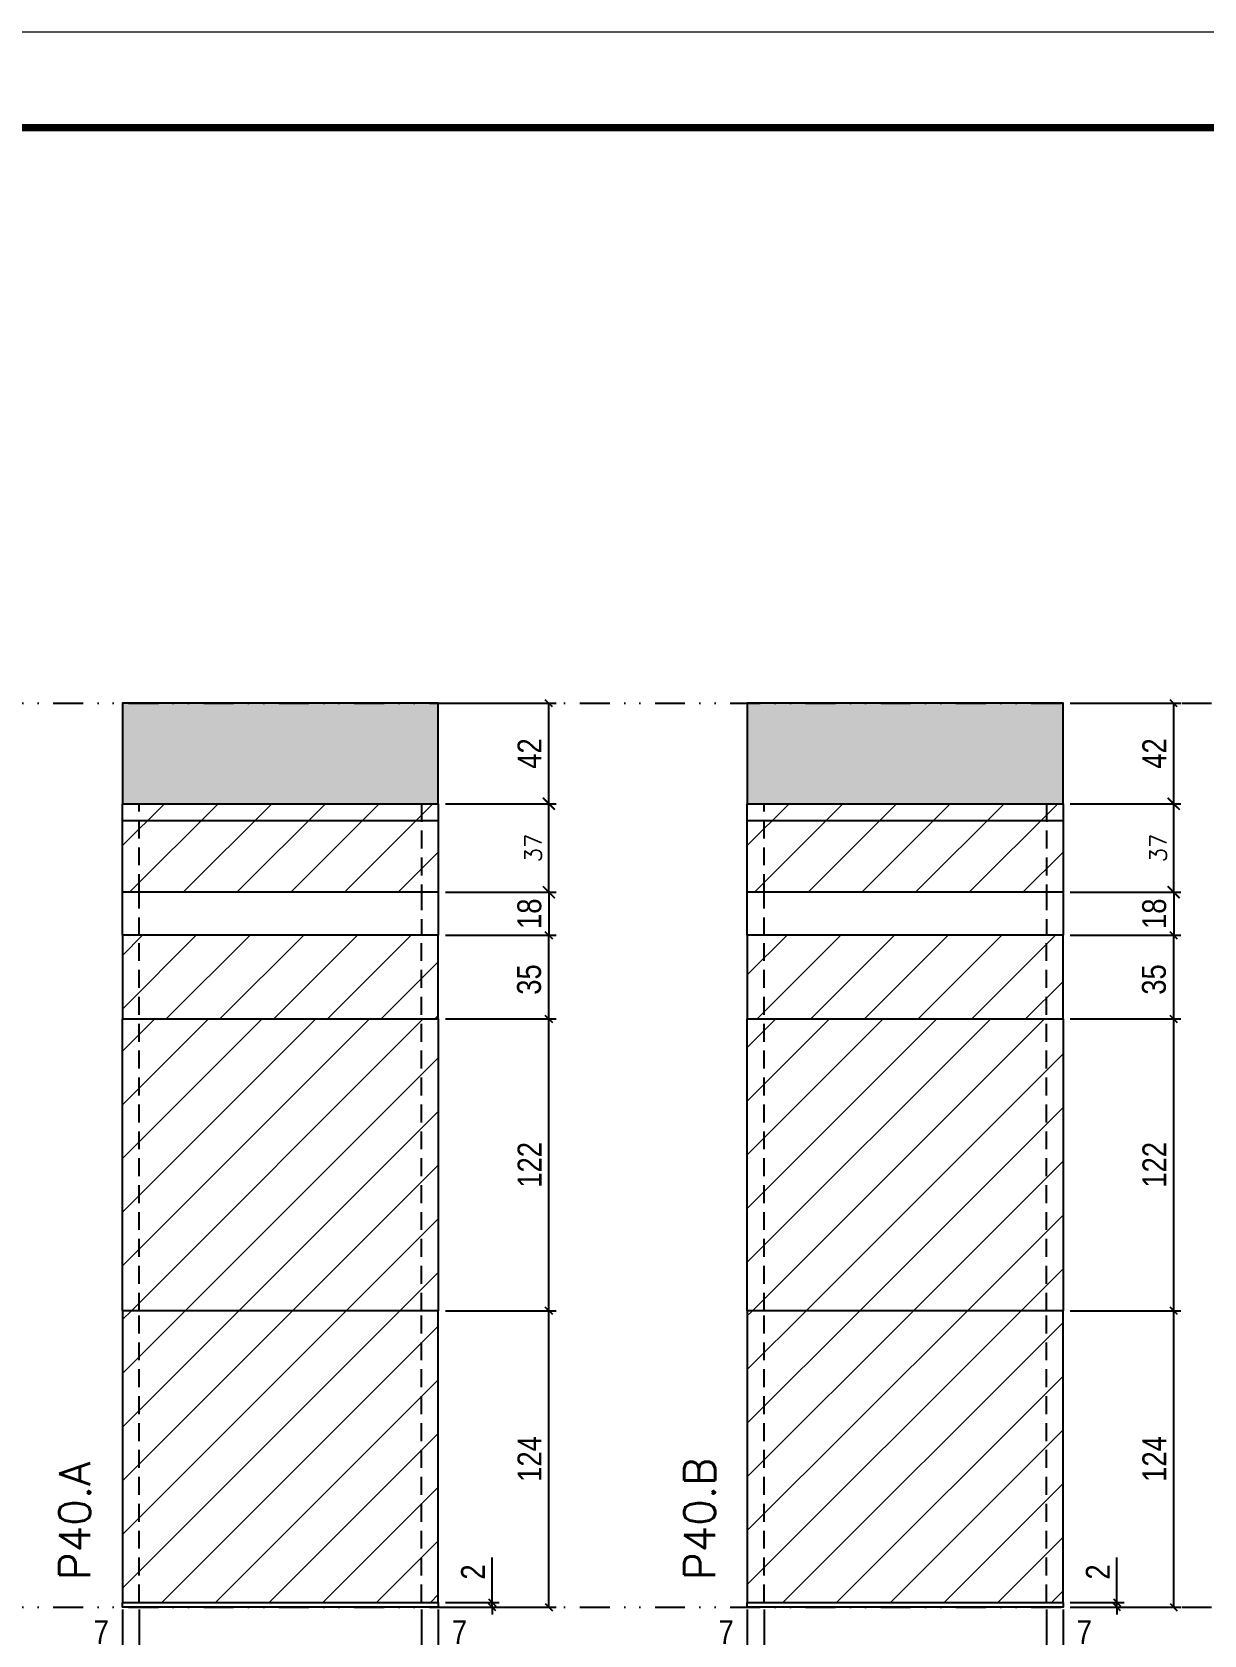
# Model space of a CAD drawing. Extents: x 2949 to 9203, y -16089 to 12527.
# Drawn here: x 5054 to 5544, y 2668 to 3338 of the extents above; entities that cross this region are included whole.
import ezdxf

# ---------------------------------------------------------------- set-up
doc = ezdxf.new("R2010")
doc.units = 0
for name, pattern in [('DASHED', [0.75, 0.5, -0.25]), ('DIVIDE2', [0.625, 0.25, -0.125, 0, -0.125, 0, -0.125]), ('HIDDEN', [0.375, 0.25, -0.125])]:
    doc.linetypes.add(name, pattern=pattern)
for name, color, linetype in [('COTA', 241, 'Continuous'), ('FUNDOS', 1, 'Continuous'), ('Nível', 160, 'Continuous'), ('Painéis', 200, 'Continuous'), ('SARR_2.2x7', 40, 'Continuous'), ('Sarrafo de Pressão', 42, 'HIDDEN')]:
    doc.layers.add(name, color=color, linetype=linetype)
for name, color, linetype, lineweight in [('Folhas', 255, 'Continuous', 9), ('Hachura', 251, 'Continuous', 9), ('SARRAFO DE PRESSAO', 251, 'DASHED', 9), ('Texto Seção', 7, 'Continuous', 15)]:
    doc.layers.add(name, color=color, linetype=linetype, lineweight=lineweight)
doc.styles.add('COTA TECNICA', font='techl___.ttf', dxfattribs={"height": 10})
doc.styles.add('COTA TECNICA-50', font='techl___.ttf', dxfattribs={"height": 10})
doc.styles.add('REGUA-120', font='ROMANS.shx', dxfattribs={"height": 15})
doc.styles.add('ROMANS', font='romans.shx')
doc.dimstyles.new('COTA PAINEL-50', dxfattribs={"dimtxt": 10, "dimasz": 3, "dimexe": 3, "dimexo": 3, "dimgap": 3, "dimtad": 1, "dimdec": 1, "dimzin": 12, "dimdsep": 46, "dimtxsty": 'COTA TECNICA-50', "dimblk1": 'OBLIQUE', "dimblk2": 'OBLIQUE', "dimsah": 1, "dimcen": 0.9, "dimclrd": 4, "dimclre": 4, "dimclrt": 240, "dimadec": 1, "dimazin": 3, "dimtfac": 1, "dimtdec": 1, "dimtmove": 0, "dimatfit": 3, "dimfxl": 1, "dimtolj": 1, "dimtzin": 12, "dimarcsym": 0})
doc.dimstyles.new('Cota Paínel', dxfattribs={"dimtxt": 7, "dimasz": 5, "dimexe": 3, "dimexo": 3, "dimgap": 3, "dimtad": 1, "dimdec": 1, "dimzin": 12, "dimdsep": 46, "dimtxsty": 'ROMANS', "dimblk": 'ARCHTICK', "dimcen": 0, "dimclrd": 4, "dimclre": 4, "dimclrt": 1, "dimadec": 1, "dimazin": 3, "dimtfac": 1, "dimtdec": 1, "dimtmove": 0, "dimatfit": 3, "dimldrblk": 'OBLIQUE', "dimfxl": 1, "dimtolj": 1, "dimtzin": 12, "dimarcsym": 0})
doc.dimstyles.new('PAINEL', dxfattribs={"dimtxt": 10, "dimasz": 3, "dimexe": 3, "dimexo": 3, "dimgap": 3, "dimtad": 1, "dimdec": 1, "dimzin": 12, "dimdsep": 46, "dimtxsty": 'COTA TECNICA', "dimblk1": 'OBLIQUE', "dimblk2": 'OBLIQUE', "dimsah": 1, "dimcen": 0.9, "dimclrd": 4, "dimclre": 4, "dimclrt": 240, "dimadec": 1, "dimazin": 3, "dimtfac": 1, "dimtdec": 1, "dimtmove": 0, "dimatfit": 3, "dimfxl": 1, "dimtolj": 1, "dimtzin": 12, "dimarcsym": 0})
pattern_1 = [(45, (-127711.872, -29604.921), (-11.2253202, 11.2253202), [])]
pattern_2 = [(45, (-127766.525, -29604.921), (-11.2253202, 11.2253202), [])]
pattern_3 = [(45, (-1598.5, 3445.725), (-11.22532, 11.22532), [])]

# ---------------------------------------------------------------- blocks, each defined once
blk = doc.blocks.new('9999999999')
at = {"layer": 'Folhas'}
blk.add_lwpolyline([(98138.98, 34190.21), (99623.98, 34190.21), (99623.98, 35240.21), (98138.98, 35240.21)], close=True, dxfattribs=at)
at = {"layer": 'Folhas', "color": 30, "const_width": 3}
blk.add_lwpolyline([(98213.98, 34230.21), (99583.98, 34230.21), (99583.98, 35200.21), (98213.98, 35200.21)], close=True, dxfattribs=at)
blk = doc.blocks.new('_Oblique')
at = {"color": 0, "linetype": 'ByBlock', "lineweight": -2}
blk.add_line((-0.5, -0.5), (0.5, 0.5), dxfattribs=at)
blk = doc.blocks.new('*D1115')
at = {"layer": 'COTA', "color": 4, "lineweight": -2, "transparency": 16777216}
for p, q in [((5091.99, 2678.42), (5091.99, 2624.24)), ((5223.99, 2678.42), (5223.99, 2624.24)), ((5091.99, 2627.24), (5223.99, 2627.24))]:
    blk.add_line(p, q, dxfattribs=at)
at = {"layer": 'Defpoints', "color": 0, "transparency": 16777216}
for p in [(5091.99, 2681.42), (5223.99, 2681.42), (5223.99, 2627.24)]:
    blk.add_point(p, dxfattribs=at)
at = {"layer": 'COTA', "color": 4, "lineweight": -2, "transparency": 16777216, "xscale": 3, "yscale": 3, "zscale": 3, "rotation": 180}
blk.add_blockref('_Oblique', (5091.99, 2627.24), dxfattribs=at)
at = {"layer": 'COTA', "color": 4, "lineweight": -2, "transparency": 16777216, "xscale": 3, "yscale": 3, "zscale": 3}
blk.add_blockref('_Oblique', (5223.99, 2627.24), dxfattribs=at)
at = {"layer": 'COTA', "color": 240, "transparency": 16777216, "insert": (5157.99, 2635.46), "char_height": 10, "attachment_point": 5, "style": 'COTA TECNICA'}
blk.add_mtext('\\A1;132', dxfattribs=at)
blk = doc.blocks.new('*D1116')
at = {"layer": 'COTA', "color": 4, "lineweight": -2, "transparency": 16777216}
for p, q in [((5226.99, 2803.42), (5273.23, 2803.42)), ((5270.23, 2679.42), (5270.23, 2803.42)), ((5226.99, 2679.42), (5273.23, 2679.42))]:
    blk.add_line(p, q, dxfattribs=at)
at = {"layer": 'Defpoints', "color": 0, "transparency": 16777216}
for p in [(5223.99, 2803.42), (5270.23, 2803.42), (5223.99, 2679.42)]:
    blk.add_point(p, dxfattribs=at)
at = {"layer": 'COTA', "color": 4, "lineweight": -2, "transparency": 16777216, "xscale": 3, "yscale": 3, "zscale": 3}
for p, rotation in [((5270.23, 2803.42), 90), ((5270.23, 2679.42), 270)]:
    blk.add_blockref('_Oblique', p, dxfattribs=dict(at, rotation=rotation))
at = {"layer": 'COTA', "color": 240, "transparency": 16777216, "insert": (5262.15, 2741.42), "char_height": 10, "attachment_point": 5, "rotation": 90, "style": 'COTA TECNICA-50'}
blk.add_mtext('\\A1;124', dxfattribs=at)
blk = doc.blocks.new('*D1117')
at = {"layer": 'COTA', "color": 4, "lineweight": -2, "transparency": 16777216}
for p, q in [((5246.51, 2681.42), (5246.51, 2700.22)), ((5226.99, 2681.42), (5249.51, 2681.42)), ((5246.51, 2679.42), (5246.51, 2681.42)), ((5226.99, 2679.42), (5249.51, 2679.42)), ((5246.51, 2679.42), (5246.51, 2676.42))]:
    blk.add_line(p, q, dxfattribs=at)
at = {"layer": 'Defpoints', "color": 0, "transparency": 16777216}
for p in [(5223.99, 2681.42), (5223.99, 2679.42), (5246.51, 2679.42)]:
    blk.add_point(p, dxfattribs=at)
at = {"layer": 'COTA', "color": 4, "lineweight": -2, "transparency": 16777216, "xscale": 3, "yscale": 3, "zscale": 3}
for p, rotation in [((5246.51, 2681.42), 270), ((5246.51, 2679.42), 90)]:
    blk.add_blockref('_Oblique', p, dxfattribs=dict(at, rotation=rotation))
at = {"layer": 'COTA', "color": 240, "transparency": 16777216, "insert": (5238.51, 2694.16), "char_height": 10, "attachment_point": 5, "rotation": 90, "style": 'COTA TECNICA-50'}
blk.add_mtext('\\A1;2', dxfattribs=at)
blk = doc.blocks.new('*D1118')
at = {"layer": 'COTA', "color": 4, "linetype": 'ByBlock', "lineweight": -2, "transparency": 16777216}
for p, q in [((5226.99, 2925.42), (5273.23, 2925.42)), ((5270.23, 2803.42), (5270.23, 2925.42)), ((5226.99, 2803.42), (5273.23, 2803.42))]:
    blk.add_line(p, q, dxfattribs=at)
at = {"layer": 'Defpoints', "color": 0, "linetype": 'ByBlock', "transparency": 16777216}
for p in [(5223.99, 2925.42), (5270.23, 2925.42), (5223.99, 2803.42)]:
    blk.add_point(p, dxfattribs=at)
at = {"layer": 'COTA', "color": 4, "linetype": 'ByBlock', "lineweight": -2, "transparency": 16777216, "xscale": 3, "yscale": 3, "zscale": 3}
for p, rotation in [((5270.23, 2925.42), 90), ((5270.23, 2803.42), 270)]:
    blk.add_blockref('_Oblique', p, dxfattribs=dict(at, rotation=rotation))
at = {"layer": 'COTA', "color": 240, "linetype": 'ByBlock', "transparency": 16777216, "insert": (5262.17, 2864.42), "char_height": 10, "attachment_point": 5, "rotation": 90, "style": 'COTA TECNICA'}
blk.add_mtext('\\A1;122', dxfattribs=at)
blk = doc.blocks.new('*D1119')
at = {"layer": 'COTA', "color": 4, "lineweight": -2, "transparency": 16777216}
for p, q in [((5091.99, 2676.42), (5091.99, 2657.91)), ((5098.99, 2678.42), (5098.99, 2657.91)), ((5091.99, 2660.91), (5077.26, 2660.91)), ((5098.99, 2660.91), (5091.99, 2660.91))]:
    blk.add_line(p, q, dxfattribs=at)
at = {"layer": 'Defpoints', "color": 0, "transparency": 16777216}
for p in [(5098.99, 2681.42), (5091.99, 2679.42), (5091.99, 2660.91)]:
    blk.add_point(p, dxfattribs=at)
at = {"layer": 'COTA', "color": 4, "lineweight": -2, "transparency": 16777216, "xscale": 3, "yscale": 3, "zscale": 3, "rotation": 180}
blk.add_blockref('_Oblique', (5091.99, 2660.91), dxfattribs=at)
at = {"layer": 'COTA', "color": 4, "lineweight": -2, "transparency": 16777216, "xscale": 3, "yscale": 3, "zscale": 3}
blk.add_blockref('_Oblique', (5098.99, 2660.91), dxfattribs=at)
at = {"layer": 'COTA', "color": 240, "transparency": 16777216, "insert": (5083.12, 2668.98), "char_height": 10, "attachment_point": 5, "style": 'COTA TECNICA-50'}
blk.add_mtext('\\A1;7', dxfattribs=at)
blk = doc.blocks.new('*D1120')
at = {"layer": 'COTA', "color": 4, "lineweight": -2, "transparency": 16777216}
for p, q in [((5216.99, 2678.42), (5216.99, 2657.91)), ((5223.99, 2676.42), (5223.99, 2657.91)), ((5216.99, 2660.91), (5223.99, 2660.91)), ((5223.99, 2660.91), (5238.72, 2660.91))]:
    blk.add_line(p, q, dxfattribs=at)
at = {"layer": 'Defpoints', "color": 0, "transparency": 16777216}
for p in [(5216.99, 2681.42), (5223.99, 2679.42), (5223.99, 2660.91)]:
    blk.add_point(p, dxfattribs=at)
at = {"layer": 'COTA', "color": 4, "lineweight": -2, "transparency": 16777216, "xscale": 3, "yscale": 3, "zscale": 3, "rotation": 180}
blk.add_blockref('_Oblique', (5216.99, 2660.91), dxfattribs=at)
at = {"layer": 'COTA', "color": 4, "lineweight": -2, "transparency": 16777216, "xscale": 3, "yscale": 3, "zscale": 3}
blk.add_blockref('_Oblique', (5223.99, 2660.91), dxfattribs=at)
at = {"layer": 'COTA', "color": 240, "transparency": 16777216, "insert": (5232.85, 2668.98), "char_height": 10, "attachment_point": 5, "style": 'COTA TECNICA-50'}
blk.add_mtext('\\A1;7', dxfattribs=at)
blk = doc.blocks.new('*D1137')
at = {"layer": 'Defpoints', "color": 0, "linetype": 'ByBlock', "transparency": 16777216}
for p in [(5223.99, 2960.42), (5270.23, 2960.42), (5223.99, 2925.42)]:
    blk.add_point(p, dxfattribs=at)
at = {"layer": 'FUNDOS', "color": 4, "linetype": 'ByBlock', "lineweight": -2, "transparency": 16777216}
for p, q in [((5226.99, 2960.42), (5273.23, 2960.42)), ((5270.23, 2925.42), (5270.23, 2960.42)), ((5226.99, 2925.42), (5273.23, 2925.42))]:
    blk.add_line(p, q, dxfattribs=at)
at = {"layer": 'FUNDOS', "color": 4, "linetype": 'ByBlock', "lineweight": -2, "transparency": 16777216, "xscale": 3, "yscale": 3, "zscale": 3}
for p, rotation in [((5270.23, 2960.42), 90), ((5270.23, 2925.42), 270)]:
    blk.add_blockref('_Oblique', p, dxfattribs=dict(at, rotation=rotation))
at = {"layer": 'FUNDOS', "color": 240, "linetype": 'ByBlock', "transparency": 16777216, "insert": (5262.01, 2941.92), "char_height": 10, "attachment_point": 5, "rotation": 90, "style": 'COTA TECNICA'}
blk.add_mtext('\\A1;35', dxfattribs=at)
blk = doc.blocks.new('*D1121')
at = {"layer": 'COTA', "color": 4, "lineweight": -2, "transparency": 16777216}
for p, q in [((5353.21, 2678.42), (5353.21, 2624.24)), ((5485.21, 2678.42), (5485.21, 2624.24)), ((5353.21, 2627.24), (5485.21, 2627.24))]:
    blk.add_line(p, q, dxfattribs=at)
at = {"layer": 'Defpoints', "color": 0, "transparency": 16777216}
for p in [(5353.21, 2681.42), (5485.21, 2681.42), (5485.21, 2627.24)]:
    blk.add_point(p, dxfattribs=at)
at = {"layer": 'COTA', "color": 4, "lineweight": -2, "transparency": 16777216, "xscale": 3, "yscale": 3, "zscale": 3, "rotation": 180}
blk.add_blockref('_Oblique', (5353.21, 2627.24), dxfattribs=at)
at = {"layer": 'COTA', "color": 4, "lineweight": -2, "transparency": 16777216, "xscale": 3, "yscale": 3, "zscale": 3}
blk.add_blockref('_Oblique', (5485.21, 2627.24), dxfattribs=at)
at = {"layer": 'COTA', "color": 240, "transparency": 16777216, "insert": (5419.21, 2635.46), "char_height": 10, "attachment_point": 5, "style": 'COTA TECNICA'}
blk.add_mtext('\\A1;132', dxfattribs=at)
blk = doc.blocks.new('*D1122')
at = {"layer": 'COTA', "color": 4, "lineweight": -2, "transparency": 16777216}
for p, q in [((5488.21, 2803.42), (5534.45, 2803.42)), ((5531.45, 2679.42), (5531.45, 2803.42)), ((5488.21, 2679.42), (5534.45, 2679.42))]:
    blk.add_line(p, q, dxfattribs=at)
at = {"layer": 'Defpoints', "color": 0, "transparency": 16777216}
for p in [(5485.21, 2803.42), (5531.45, 2803.42), (5485.21, 2679.42)]:
    blk.add_point(p, dxfattribs=at)
at = {"layer": 'COTA', "color": 4, "lineweight": -2, "transparency": 16777216, "xscale": 3, "yscale": 3, "zscale": 3}
for p, rotation in [((5531.45, 2803.42), 90), ((5531.45, 2679.42), 270)]:
    blk.add_blockref('_Oblique', p, dxfattribs=dict(at, rotation=rotation))
at = {"layer": 'COTA', "color": 240, "transparency": 16777216, "insert": (5523.37, 2741.42), "char_height": 10, "attachment_point": 5, "rotation": 90, "style": 'COTA TECNICA-50'}
blk.add_mtext('\\A1;124', dxfattribs=at)
blk = doc.blocks.new('*D1123')
at = {"layer": 'COTA', "color": 4, "lineweight": -2, "transparency": 16777216}
for p, q in [((5507.73, 2681.42), (5507.73, 2700.22)), ((5488.21, 2681.42), (5510.73, 2681.42)), ((5507.73, 2679.42), (5507.73, 2681.42)), ((5488.21, 2679.42), (5510.73, 2679.42)), ((5507.73, 2679.42), (5507.73, 2676.42))]:
    blk.add_line(p, q, dxfattribs=at)
at = {"layer": 'Defpoints', "color": 0, "transparency": 16777216}
for p in [(5485.21, 2681.42), (5485.21, 2679.42), (5507.73, 2679.42)]:
    blk.add_point(p, dxfattribs=at)
at = {"layer": 'COTA', "color": 4, "lineweight": -2, "transparency": 16777216, "xscale": 3, "yscale": 3, "zscale": 3}
for p, rotation in [((5507.73, 2681.42), 270), ((5507.73, 2679.42), 90)]:
    blk.add_blockref('_Oblique', p, dxfattribs=dict(at, rotation=rotation))
at = {"layer": 'COTA', "color": 240, "transparency": 16777216, "insert": (5499.73, 2694.16), "char_height": 10, "attachment_point": 5, "rotation": 90, "style": 'COTA TECNICA-50'}
blk.add_mtext('\\A1;2', dxfattribs=at)
blk = doc.blocks.new('*D1124')
at = {"layer": 'COTA', "color": 4, "linetype": 'ByBlock', "lineweight": -2, "transparency": 16777216}
for p, q in [((5488.21, 2925.42), (5534.45, 2925.42)), ((5531.45, 2803.42), (5531.45, 2925.42)), ((5488.21, 2803.42), (5534.45, 2803.42))]:
    blk.add_line(p, q, dxfattribs=at)
at = {"layer": 'Defpoints', "color": 0, "linetype": 'ByBlock', "transparency": 16777216}
for p in [(5485.21, 2925.42), (5531.45, 2925.42), (5485.21, 2803.42)]:
    blk.add_point(p, dxfattribs=at)
at = {"layer": 'COTA', "color": 4, "linetype": 'ByBlock', "lineweight": -2, "transparency": 16777216, "xscale": 3, "yscale": 3, "zscale": 3}
for p, rotation in [((5531.45, 2925.42), 90), ((5531.45, 2803.42), 270)]:
    blk.add_blockref('_Oblique', p, dxfattribs=dict(at, rotation=rotation))
at = {"layer": 'COTA', "color": 240, "linetype": 'ByBlock', "transparency": 16777216, "insert": (5523.39, 2864.42), "char_height": 10, "attachment_point": 5, "rotation": 90, "style": 'COTA TECNICA'}
blk.add_mtext('\\A1;122', dxfattribs=at)
blk = doc.blocks.new('*D1125')
at = {"layer": 'COTA', "color": 4, "lineweight": -2, "transparency": 16777216}
for p, q in [((5353.21, 2676.42), (5353.21, 2657.91)), ((5360.21, 2678.42), (5360.21, 2657.91)), ((5353.21, 2660.91), (5338.48, 2660.91)), ((5360.21, 2660.91), (5353.21, 2660.91))]:
    blk.add_line(p, q, dxfattribs=at)
at = {"layer": 'Defpoints', "color": 0, "transparency": 16777216}
for p in [(5360.21, 2681.42), (5353.21, 2679.42), (5353.21, 2660.91)]:
    blk.add_point(p, dxfattribs=at)
at = {"layer": 'COTA', "color": 4, "lineweight": -2, "transparency": 16777216, "xscale": 3, "yscale": 3, "zscale": 3, "rotation": 180}
blk.add_blockref('_Oblique', (5353.21, 2660.91), dxfattribs=at)
at = {"layer": 'COTA', "color": 4, "lineweight": -2, "transparency": 16777216, "xscale": 3, "yscale": 3, "zscale": 3}
blk.add_blockref('_Oblique', (5360.21, 2660.91), dxfattribs=at)
at = {"layer": 'COTA', "color": 240, "transparency": 16777216, "insert": (5344.34, 2668.98), "char_height": 10, "attachment_point": 5, "style": 'COTA TECNICA-50'}
blk.add_mtext('\\A1;7', dxfattribs=at)
blk = doc.blocks.new('*D1126')
at = {"layer": 'COTA', "color": 4, "lineweight": -2, "transparency": 16777216}
for p, q in [((5478.21, 2678.42), (5478.21, 2657.91)), ((5485.21, 2676.42), (5485.21, 2657.91)), ((5478.21, 2660.91), (5485.21, 2660.91)), ((5485.21, 2660.91), (5499.94, 2660.91))]:
    blk.add_line(p, q, dxfattribs=at)
at = {"layer": 'Defpoints', "color": 0, "transparency": 16777216}
for p in [(5478.21, 2681.42), (5485.21, 2679.42), (5485.21, 2660.91)]:
    blk.add_point(p, dxfattribs=at)
at = {"layer": 'COTA', "color": 4, "lineweight": -2, "transparency": 16777216, "xscale": 3, "yscale": 3, "zscale": 3, "rotation": 180}
blk.add_blockref('_Oblique', (5478.21, 2660.91), dxfattribs=at)
at = {"layer": 'COTA', "color": 4, "lineweight": -2, "transparency": 16777216, "xscale": 3, "yscale": 3, "zscale": 3}
blk.add_blockref('_Oblique', (5485.21, 2660.91), dxfattribs=at)
at = {"layer": 'COTA', "color": 240, "transparency": 16777216, "insert": (5494.07, 2668.98), "char_height": 10, "attachment_point": 5, "style": 'COTA TECNICA-50'}
blk.add_mtext('\\A1;7', dxfattribs=at)
blk = doc.blocks.new('*D1138')
at = {"layer": 'Defpoints', "color": 0, "linetype": 'ByBlock', "transparency": 16777216}
for p in [(5485.21, 2960.42), (5531.45, 2960.42), (5485.21, 2925.42)]:
    blk.add_point(p, dxfattribs=at)
at = {"layer": 'FUNDOS', "color": 4, "linetype": 'ByBlock', "lineweight": -2, "transparency": 16777216}
for p, q in [((5488.21, 2960.42), (5534.45, 2960.42)), ((5531.45, 2925.42), (5531.45, 2960.42)), ((5488.21, 2925.42), (5534.45, 2925.42))]:
    blk.add_line(p, q, dxfattribs=at)
at = {"layer": 'FUNDOS', "color": 4, "linetype": 'ByBlock', "lineweight": -2, "transparency": 16777216, "xscale": 3, "yscale": 3, "zscale": 3}
for p, rotation in [((5531.45, 2960.42), 90), ((5531.45, 2925.42), 270)]:
    blk.add_blockref('_Oblique', p, dxfattribs=dict(at, rotation=rotation))
at = {"layer": 'FUNDOS', "color": 240, "linetype": 'ByBlock', "transparency": 16777216, "insert": (5523.23, 2941.92), "char_height": 10, "attachment_point": 5, "rotation": 90, "style": 'COTA TECNICA'}
blk.add_mtext('\\A1;35', dxfattribs=at)
blk = doc.blocks.new('*D2666')
at = {"layer": 'COTA', "color": 4, "lineweight": -2, "transparency": 16777216}
for p, q in [((5226.99, 3057.42), (5273.23, 3057.42)), ((5270.23, 3015.42), (5270.23, 3057.42)), ((5226.99, 3015.42), (5273.23, 3015.42))]:
    blk.add_line(p, q, dxfattribs=at)
at = {"layer": 'Defpoints', "color": 0, "transparency": 16777216}
for p in [(5223.99, 3057.42), (5270.23, 3057.42), (5223.99, 3015.42)]:
    blk.add_point(p, dxfattribs=at)
at = {"layer": 'COTA', "color": 4, "lineweight": -2, "transparency": 16777216, "xscale": 3, "yscale": 3, "zscale": 3}
for p, rotation in [((5270.23, 3057.42), 90), ((5270.23, 3015.42), 270)]:
    blk.add_blockref('_Oblique', p, dxfattribs=dict(at, rotation=rotation))
at = {"layer": 'COTA', "color": 240, "transparency": 16777216, "insert": (5262.15, 3036.42), "char_height": 10, "attachment_point": 5, "rotation": 90, "style": 'COTA TECNICA'}
blk.add_mtext('\\A1;42', dxfattribs=at)
blk = doc.blocks.new('_ArchTick')
at = {"color": 0, "linetype": 'ByBlock', "const_width": 0.15}
blk.add_lwpolyline([(-0.5, -0.5), (0.5, 0.5)], dxfattribs=at)
blk = doc.blocks.new('*D2668')
at = {"layer": 'COTA', "color": 4, "lineweight": -2, "transparency": 16777216}
for p, q in [((5226.99, 3015.42), (5273.23, 3015.42)), ((5270.23, 2978.42), (5270.23, 3015.42)), ((5226.99, 2978.42), (5273.23, 2978.42))]:
    blk.add_line(p, q, dxfattribs=at)
at = {"layer": 'Defpoints', "color": 0, "transparency": 16777216}
for p in [(5223.99, 3015.42), (5270.23, 3015.42), (5223.99, 2978.42)]:
    blk.add_point(p, dxfattribs=at)
at = {"layer": 'COTA', "color": 4, "lineweight": -2, "transparency": 16777216, "xscale": 5, "yscale": 5, "zscale": 5}
for p, rotation in [((5270.23, 3015.42), 90), ((5270.23, 2978.42), 270)]:
    blk.add_blockref('_ArchTick', p, dxfattribs=dict(at, rotation=rotation))
at = {"layer": 'COTA', "color": 1, "transparency": 16777216, "insert": (5263.73, 2996.92), "char_height": 7, "attachment_point": 5, "rotation": 90, "style": 'ROMANS'}
blk.add_mtext('\\A1;37', dxfattribs=at)
blk = doc.blocks.new('*D2674')
at = {"layer": 'COTA', "color": 4, "lineweight": -2, "transparency": 16777216}
for p, q in [((5226.99, 2978.42), (5273.23, 2978.42)), ((5270.23, 2978.42), (5270.23, 2960.42)), ((5226.99, 2960.42), (5273.23, 2960.42))]:
    blk.add_line(p, q, dxfattribs=at)
at = {"layer": 'Defpoints', "color": 0, "transparency": 16777216}
for p in [(5223.99, 2978.42), (5223.99, 2960.42), (5270.23, 2960.42)]:
    blk.add_point(p, dxfattribs=at)
at = {"layer": 'COTA', "color": 4, "lineweight": -2, "transparency": 16777216, "xscale": 3, "yscale": 3, "zscale": 3}
for p, rotation in [((5270.23, 2978.42), 90), ((5270.23, 2960.42), 270)]:
    blk.add_blockref('_Oblique', p, dxfattribs=dict(at, rotation=rotation))
at = {"layer": 'COTA', "color": 240, "transparency": 16777216, "insert": (5262.13, 2969.42), "char_height": 10, "attachment_point": 5, "rotation": 90, "style": 'COTA TECNICA-50'}
blk.add_mtext('\\A1;18', dxfattribs=at)
blk = doc.blocks.new('*D2670')
at = {"layer": 'COTA', "color": 4, "lineweight": -2, "transparency": 16777216}
for p, q in [((5488.21, 3057.42), (5534.45, 3057.42)), ((5531.45, 3015.42), (5531.45, 3057.42)), ((5488.21, 3015.42), (5534.45, 3015.42))]:
    blk.add_line(p, q, dxfattribs=at)
at = {"layer": 'Defpoints', "color": 0, "transparency": 16777216}
for p in [(5485.21, 3057.42), (5531.45, 3057.42), (5485.21, 3015.42)]:
    blk.add_point(p, dxfattribs=at)
at = {"layer": 'COTA', "color": 4, "lineweight": -2, "transparency": 16777216, "xscale": 3, "yscale": 3, "zscale": 3}
for p, rotation in [((5531.45, 3057.42), 90), ((5531.45, 3015.42), 270)]:
    blk.add_blockref('_Oblique', p, dxfattribs=dict(at, rotation=rotation))
at = {"layer": 'COTA', "color": 240, "transparency": 16777216, "insert": (5523.37, 3036.42), "char_height": 10, "attachment_point": 5, "rotation": 90, "style": 'COTA TECNICA'}
blk.add_mtext('\\A1;42', dxfattribs=at)
blk = doc.blocks.new('*D2671')
at = {"layer": 'COTA', "color": 4, "lineweight": -2, "transparency": 16777216}
for p, q in [((5488.21, 3015.42), (5534.45, 3015.42)), ((5531.45, 2978.42), (5531.45, 3015.42)), ((5488.21, 2978.42), (5534.45, 2978.42))]:
    blk.add_line(p, q, dxfattribs=at)
at = {"layer": 'Defpoints', "color": 0, "transparency": 16777216}
for p in [(5485.21, 3015.42), (5531.45, 3015.42), (5485.21, 2978.42)]:
    blk.add_point(p, dxfattribs=at)
at = {"layer": 'COTA', "color": 4, "lineweight": -2, "transparency": 16777216, "xscale": 5, "yscale": 5, "zscale": 5}
for p, rotation in [((5531.45, 3015.42), 90), ((5531.45, 2978.42), 270)]:
    blk.add_blockref('_ArchTick', p, dxfattribs=dict(at, rotation=rotation))
at = {"layer": 'COTA', "color": 1, "transparency": 16777216, "insert": (5524.95, 2996.92), "char_height": 7, "attachment_point": 5, "rotation": 90, "style": 'ROMANS'}
blk.add_mtext('\\A1;37', dxfattribs=at)
blk = doc.blocks.new('*D2675')
at = {"layer": 'COTA', "color": 4, "lineweight": -2, "transparency": 16777216}
for p, q in [((5488.21, 2978.42), (5534.45, 2978.42)), ((5531.45, 2978.42), (5531.45, 2960.42)), ((5488.21, 2960.42), (5534.45, 2960.42))]:
    blk.add_line(p, q, dxfattribs=at)
at = {"layer": 'Defpoints', "color": 0, "transparency": 16777216}
for p in [(5485.21, 2978.42), (5485.21, 2960.42), (5531.45, 2960.42)]:
    blk.add_point(p, dxfattribs=at)
at = {"layer": 'COTA', "color": 4, "lineweight": -2, "transparency": 16777216, "xscale": 3, "yscale": 3, "zscale": 3}
for p, rotation in [((5531.45, 2978.42), 90), ((5531.45, 2960.42), 270)]:
    blk.add_blockref('_Oblique', p, dxfattribs=dict(at, rotation=rotation))
at = {"layer": 'COTA', "color": 240, "transparency": 16777216, "insert": (5523.35, 2969.42), "char_height": 10, "attachment_point": 5, "rotation": 90, "style": 'COTA TECNICA-50'}
blk.add_mtext('\\A1;18', dxfattribs=at)

msp = doc.modelspace()

# ---------------------------------------------------------------- hatches: boundary and pattern name
at = {"layer": 'COTA', "linetype": 'ByBlock'}
h = msp.add_hatch(dxfattribs=at)
h.set_pattern_fill('AR-CONC', color=256, scale=0.03)
h.set_pattern_definition([(50, (-126011.096, -23811.8456), (5.46554007, -0.47817257), [0.5715, -6.2865]), (355, (-126011.096, -23811.8456), (-1.05730264, 5.73170536), [0.4572, -5.02921753]), (100.4514447, (-126010.6405, -23811.8855), (4.40823741, 5.25353256), [0.48570026, -5.34270734]), (46.1842, (-126011.096, -23810.3216), (8.13237123, -1.26126984), [0.85725, -9.42975]), (96.6355576, (-126010.418, -23810.427), (7.122124, 7.42278374), [0.7285507, -8.01406824]), (351.184151, (-126011.096, -23810.322), (7.122124, 7.42278374), [0.685799, -7.54379196]), (21, (-126010.334, -23810.7026), (4.54843174, -3.06795595), [0.5715, -6.2865]), (326, (-126010.334, -23810.7026), (1.85406085, 5.52563898), [0.4572, -5.0292]), (71.451445, (-126009.955, -23810.9583), (6.40249258, 2.45768307), [0.48570026, -5.34269813]), (37.5, (-126011.096, -23811.8456), (0.092658098, 2.536651166), [0, -4.96824, 0, -5.1054, 0, -5.04825]), (7.5, (-126011.096, -23811.8456), (2.004589875, 3.005417245), [0, -2.91084, 0, -4.85394, 0, -1.92405]), (327.5, (-126012.7953, -23811.8456), (4.067717855, -0.17186232), [0, -1.905, 0, -5.9436, 0, -7.8867]), (317.5, (-126013.5573, -23811.8456), (4.44387544, 0.76279473), [0, -2.4765, 0, -3.94716, 0, -5.6007])])
h.paths.add_polyline_path([(5091.99, 3015.42), (5223.99, 3015.42), (5223.99, 3057.42), (5091.99, 3057.42)])
h = msp.add_hatch(dxfattribs=at)
h.set_pattern_fill('AR-CONC', color=256, scale=0.03)
h.set_pattern_definition([(50, (-125749.8774, -23811.8456), (5.46554007, -0.47817257), [0.5715, -6.2865]), (355, (-125749.8774, -23811.8456), (-1.05730264, 5.73170536), [0.4572, -5.02921753]), (100.4514447, (-125749.422, -23811.8855), (4.40823741, 5.25353256), [0.48570026, -5.34270734]), (46.1842, (-125749.8774, -23810.3216), (8.13237123, -1.26126984), [0.85725, -9.42975]), (96.6355576, (-125749.2, -23810.427), (7.122124, 7.42278374), [0.7285507, -8.01406824]), (351.184151, (-125749.877, -23810.322), (7.122124, 7.42278374), [0.685799, -7.54379196]), (21, (-125749.1154, -23810.7026), (4.54843174, -3.06795595), [0.5715, -6.2865]), (326, (-125749.1154, -23810.7026), (1.85406085, 5.52563898), [0.4572, -5.0292]), (71.451445, (-125748.7363, -23810.9583), (6.40249258, 2.45768307), [0.48570026, -5.34269813]), (37.5, (-125749.8774, -23811.8456), (0.092658098, 2.536651166), [0, -4.96824, 0, -5.1054, 0, -5.04825]), (7.5, (-125749.8774, -23811.8456), (2.004589875, 3.005417245), [0, -2.91084, 0, -4.85394, 0, -1.92405]), (327.5, (-125751.5766, -23811.8456), (4.067717855, -0.17186232), [0, -1.905, 0, -5.9436, 0, -7.8867]), (317.5, (-125752.3386, -23811.8456), (4.44387544, 0.76279473), [0, -2.4765, 0, -3.94716, 0, -5.6007])])
h.paths.add_polyline_path([(5353.21, 3015.42), (5485.21, 3015.42), (5485.21, 3057.42), (5353.21, 3057.42)])
at = {"layer": 'Hachura', "linetype": 'ByBlock'}
h = msp.add_hatch(dxfattribs=at)
h.set_pattern_fill('ANSI31', color=256, scale=5)
h.set_pattern_definition([(45, (1543.594, 3445.725), (-11.22532, 11.22532), [])])
h.paths.add_polyline_path([(5223.99, 2978.42), (5223.99, 3015.42), (5091.99, 3015.42), (5091.99, 2978.42)])
h = msp.add_hatch(dxfattribs=at)
h.set_pattern_fill('ANSI31', color=256, scale=5)
h.set_pattern_definition([(45, (1804.813, 3445.725), (-11.22532, 11.22532), [])])
h.paths.add_polyline_path([(5485.21, 2978.42), (5485.21, 3015.42), (5353.21, 3015.42), (5353.21, 2978.42)])
h = msp.add_hatch(dxfattribs=at)
h.set_pattern_fill('ANSI31', color=256, scale=5)
h.set_pattern_definition(pattern_3)
h.paths.add_polyline_path([(5223.99, 2925.42), (5223.99, 2960.42), (5091.99, 2960.42), (5091.99, 2925.42)])
h = msp.add_hatch(dxfattribs=at)
h.set_pattern_fill('ANSI31', color=256, scale=5)
h.set_pattern_definition(pattern_3)
h.paths.add_polyline_path([(5353.21, 2960.42), (5353.21, 2925.42), (5485.21, 2925.42), (5485.21, 2960.42)])
h = msp.add_hatch(dxfattribs=at)
h.set_pattern_fill('ANSI31', color=256, scale=5)
h.set_pattern_definition(pattern_1)
h.paths.add_polyline_path([(5223.99, 2925.42), (5091.99, 2925.42), (5091.99, 2803.42), (5223.99, 2803.42)])
h = msp.add_hatch(dxfattribs=at)
h.set_pattern_fill('ANSI31', color=256, scale=5)
h.set_pattern_definition(pattern_2)
h.paths.add_polyline_path([(5485.21, 2803.42), (5485.21, 2925.42), (5353.21, 2925.42), (5353.21, 2803.42)])
h = msp.add_hatch(dxfattribs=at)
h.set_pattern_fill('ANSI31', color=256, scale=5)
h.set_pattern_definition(pattern_1)
h.paths.add_polyline_path([(5223.99, 2803.42), (5091.99, 2803.42), (5091.99, 2681.42), (5223.99, 2681.42)])
h = msp.add_hatch(dxfattribs=at)
h.set_pattern_fill('ANSI31', color=256, scale=5)
h.set_pattern_definition(pattern_2)
h.paths.add_polyline_path([(5485.21, 2803.42), (5353.21, 2803.42), (5353.21, 2681.42), (5485.21, 2681.42)])

# ---------------------------------------------------------------- linework, layer by layer
at = {"layer": 'COTA', "linetype": 'ByBlock'}
for points in [[(5091.99, 3015.42), (5223.99, 3015.42), (5223.99, 3057.42), (5091.99, 3057.42)], [(5353.21, 3015.42), (5485.21, 3015.42), (5485.21, 3057.42), (5353.21, 3057.42)]]:
    msp.add_lwpolyline(points, close=True, dxfattribs=at)
at = {"layer": 'Nível', "color": 4, "linetype": 'DIVIDE2', "ltscale": 50}
for p, q in [((4968.69, 3057.42), (5979.03, 3057.42)), ((4968.69, 2679.42), (5979.03, 2679.42))]:
    msp.add_line(p, q, dxfattribs=at)
at = {"layer": 'Painéis'}
for p, q in [((5091.99, 3015.42), (5223.99, 3015.42)), ((5091.99, 2960.42), (5091.99, 3015.42)), ((5223.99, 3015.42), (5223.99, 2960.42)), ((5353.21, 3015.42), (5485.21, 3015.42)), ((5353.21, 2960.42), (5353.21, 3015.42)), ((5485.21, 3015.42), (5485.21, 2960.42)), ((5223.99, 2978.42), (5091.99, 2978.42)), ((5485.21, 2978.42), (5353.21, 2978.42))]:
    msp.add_line(p, q, dxfattribs=at)
for points in [[(5091.99, 2925.42), (5223.99, 2925.42), (5223.99, 2960.42), (5091.99, 2960.42)], [(5353.21, 2925.42), (5485.21, 2925.42), (5485.21, 2960.42), (5353.21, 2960.42)], [(5223.99, 2803.42), (5091.99, 2803.42), (5091.99, 2925.42), (5223.99, 2925.42)], [(5485.21, 2803.42), (5353.21, 2803.42), (5353.21, 2925.42), (5485.21, 2925.42)], [(5091.99, 2681.42), (5223.99, 2681.42), (5223.99, 2803.42), (5091.99, 2803.42)], [(5353.21, 2681.42), (5485.21, 2681.42), (5485.21, 2803.42), (5353.21, 2803.42)], [(5091.99, 2681.42), (5223.99, 2681.42), (5223.99, 2679.42), (5091.99, 2679.42)], [(5353.21, 2681.42), (5485.21, 2681.42), (5485.21, 2679.42), (5353.21, 2679.42)]]:
    msp.add_lwpolyline(points, close=True, dxfattribs=at)
at = {"layer": 'SARR_2.2x7'}
for p, q in [((5091.99, 3008.42), (5223.99, 3008.42)), ((5353.21, 3008.42), (5485.21, 3008.42))]:
    msp.add_line(p, q, dxfattribs=at)
at = {"layer": 'Sarrafo de Pressão', "ltscale": 30}
for p, q in [((5098.99, 2978.42), (5098.99, 3015.42)), ((5216.99, 3015.42), (5216.99, 2978.42)), ((5360.21, 2978.42), (5360.21, 3015.42)), ((5478.21, 3015.42), (5478.21, 2978.42)), ((5098.99, 2960.42), (5098.99, 2978.42)), ((5216.99, 2978.42), (5216.99, 2960.42)), ((5360.21, 2960.42), (5360.21, 2978.42)), ((5478.21, 2978.42), (5478.21, 2960.42)), ((5098.99, 2803.42), (5098.99, 2960.42)), ((5216.99, 2803.42), (5216.99, 2960.42)), ((5360.21, 2803.42), (5360.21, 2960.42)), ((5478.21, 2803.42), (5478.21, 2960.42)), ((5098.99, 2681.42), (5098.99, 2803.42)), ((5216.99, 2681.42), (5216.99, 2803.42)), ((5360.21, 2681.42), (5360.21, 2803.42)), ((5478.21, 2681.42), (5478.21, 2803.42))]:
    msp.add_line(p, q, dxfattribs=at)

# ---------------------------------------------------------------- block references
at = {"layer": 'SARRAFO DE PRESSAO', "color": 6, "linetype": 'ByBlock'}
msp.add_blockref('9999999999', (-93604.94, -31902.07), dxfattribs=at)

# ---------------------------------------------------------------- texts
at = {"layer": 'Texto Seção', "char_height": 13, "width": 285.3299, "attachment_point": 7, "rotation": 90, "style": 'REGUA-120'}
for s, insert in [('P40.A', (5078.52, 2690.67)), ('P40.B', (5339.74, 2690.67))]:
    msp.add_mtext(s, dxfattribs=dict(at, insert=insert))

# ---------------------------------------------------------------- dimensions: what is measured, and where the dimension line sits
at = {"layer": 'COTA'}
for base, p1, p2, picture, middle in [((5270.23, 3057.42), (5223.99, 3015.42), (5223.99, 3057.42), '*D2666', (5262.15, 3036.42)), ((5531.45, 3057.42), (5485.21, 3015.42), (5485.21, 3057.42), '*D2670', (5523.37, 3036.42))]:
    dim = msp.add_linear_dim(base=base, p1=p1, p2=p2, angle=90, dimstyle='PAINEL', override={"dimarcsym": 2}, dxfattribs=at)
    dim.commit()
    dim.dimension.update_dxf_attribs({"geometry": picture, "text_midpoint": middle})
for base, p1, p2, angle, dimstyle, picture, middle in [((5270.23, 3015.42), (5223.99, 2978.42), (5223.99, 3015.42), 90, 'Cota Paínel', '*D2668', (5263.73, 2996.92)), ((5531.45, 3015.42), (5485.21, 2978.42), (5485.21, 3015.42), 90, 'Cota Paínel', '*D2671', (5524.95, 2996.92)), ((5270.23, 2960.42), (5223.99, 2978.42), (5223.99, 2960.42), 90, 'COTA PAINEL-50', '*D2674', (5262.13, 2969.42)), ((5531.45, 2960.42), (5485.21, 2978.42), (5485.21, 2960.42), 90, 'COTA PAINEL-50', '*D2675', (5523.35, 2969.42)), ((5270.23, 2803.42), (5223.99, 2679.42), (5223.99, 2803.42), 90, 'COTA PAINEL-50', '*D1116', (5262.15, 2741.42)), ((5531.45, 2803.42), (5485.21, 2679.42), (5485.21, 2803.42), 90, 'COTA PAINEL-50', '*D1122', (5523.37, 2741.42)), ((5091.99, 2660.91), (5098.99, 2681.42), (5091.99, 2679.42), 180, 'COTA PAINEL-50', '*D1119', (5083.12, 2668.98)), ((5353.21, 2660.91), (5360.21, 2681.42), (5353.21, 2679.42), 180, 'COTA PAINEL-50', '*D1125', (5344.34, 2668.98))]:
    dim = msp.add_linear_dim(base=base, p1=p1, p2=p2, angle=angle, dimstyle=dimstyle, dxfattribs=at)
    dim.commit()
    dim.dimension.update_dxf_attribs({"geometry": picture, "text_midpoint": middle})
at = {"layer": 'COTA', "linetype": 'ByBlock'}
for base, p1, p2, picture, middle in [((5270.23, 2925.42), (5223.99, 2803.42), (5223.99, 2925.42), '*D1118', (5262.17, 2864.42)), ((5531.45, 2925.42), (5485.21, 2803.42), (5485.21, 2925.42), '*D1124', (5523.39, 2864.42))]:
    dim = msp.add_linear_dim(base=base, p1=p1, p2=p2, angle=90, dimstyle='PAINEL', dxfattribs=at)
    dim.commit()
    dim.dimension.update_dxf_attribs({"geometry": picture, "text_midpoint": middle})
at = {"layer": 'COTA'}
for base, p1, p2, picture, middle in [((5246.51, 2679.42), (5223.99, 2681.42), (5223.99, 2679.42), '*D1117', (5246.51, 2694.16)), ((5507.73, 2679.42), (5485.21, 2681.42), (5485.21, 2679.42), '*D1123', (5507.73, 2694.16))]:
    dim = msp.add_linear_dim(base=base, p1=p1, p2=p2, angle=90, dimstyle='COTA PAINEL-50', dxfattribs=at)
    dim.commit()
    dim.dimension.update_dxf_attribs({"geometry": picture, "text_midpoint": middle, "dimtype": 160})
for base, p1, p2, picture, middle in [((5223.99, 2627.24), (5091.99, 2681.42), (5223.99, 2681.42), '*D1115', (5157.99, 2635.46)), ((5485.21, 2627.24), (5353.21, 2681.42), (5485.21, 2681.42), '*D1121', (5419.21, 2635.46))]:
    dim = msp.add_linear_dim(base=base, p1=p1, p2=p2, dimstyle='PAINEL', override={"dimarcsym": 2}, dxfattribs=at)
    dim.commit()
    dim.dimension.update_dxf_attribs({"geometry": picture, "text_midpoint": middle})
for base, p1, p2, picture, middle in [((5223.99, 2660.91), (5216.99, 2681.42), (5223.99, 2679.42), '*D1120', (5232.85, 2668.98)), ((5485.21, 2660.91), (5478.21, 2681.42), (5485.21, 2679.42), '*D1126', (5494.07, 2668.98))]:
    dim = msp.add_linear_dim(base=base, p1=p1, p2=p2, dimstyle='COTA PAINEL-50', dxfattribs=at)
    dim.commit()
    dim.dimension.update_dxf_attribs({"geometry": picture, "text_midpoint": middle})
at = {"layer": 'FUNDOS', "linetype": 'ByBlock'}
for base, p1, p2, picture, middle in [((5270.23, 2960.42), (5223.99, 2925.42), (5223.99, 2960.42), '*D1137', (5270.23, 2941.92)), ((5531.45, 2960.42), (5485.21, 2925.42), (5485.21, 2960.42), '*D1138', (5531.45, 2941.92))]:
    dim = msp.add_linear_dim(base=base, p1=p1, p2=p2, angle=90, dimstyle='PAINEL', dxfattribs=at)
    dim.commit()
    dim.dimension.update_dxf_attribs({"geometry": picture, "text_midpoint": middle, "dimtype": 160})

doc.saveas('drawing.dxf')
